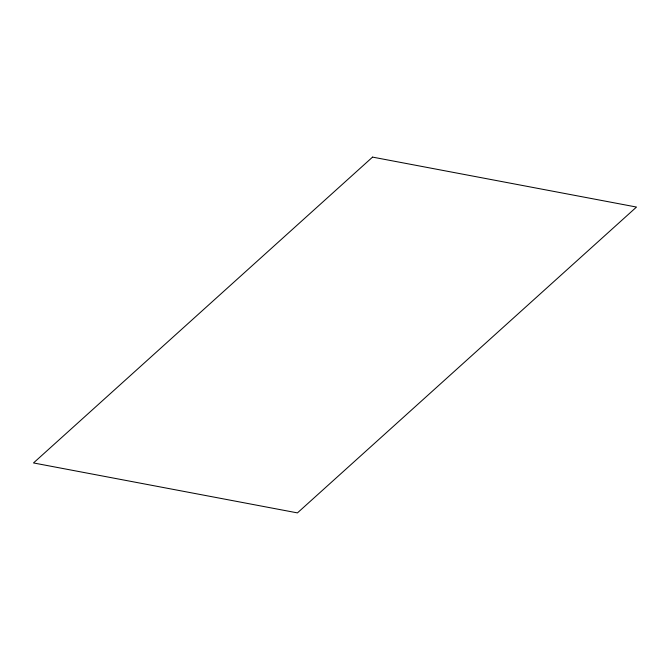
<?xml version="1.0" encoding="UTF-8"?>
<svg xmlns="http://www.w3.org/2000/svg" width="670" height="670" viewBox="0 0 670 670"><rect width="100%" height="100%" fill="white"/><g stroke="black" fill="none" stroke-linecap="round" stroke-linejoin="round"><path stroke-width="1" d="M372.562 157.107L33.5 462.945L297.438 512.893L636.5 207.055L372.562 157.107"/></g></svg>
